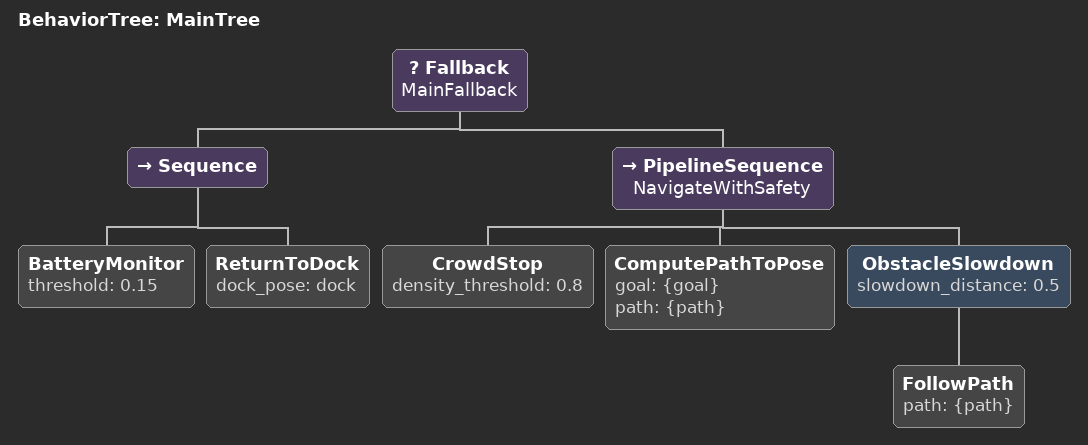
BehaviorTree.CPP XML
<root main_tree_to_execute="MainTree">
  <BehaviorTree ID="MainTree">

    <Fallback name="MainFallback">

      <!-- If battery low, go dock -->
      <Sequence>
        <BatteryMonitor threshold="0.15"/>
        <ReturnToDock dock_pose="dock"/>
      </Sequence>

      <!-- Otherwise navigate normally -->
      <PipelineSequence name="NavigateWithSafety">

        <CrowdStop density_threshold="0.8"/>

        <ComputePathToPose goal="{goal}" path="{path}"/>

        <ObstacleSlowdown slowdown_distance="0.5">
          <FollowPath path="{path}"/>
        </ObstacleSlowdown>

      </PipelineSequence>

    </Fallback>

  </BehaviorTree>
</root>
